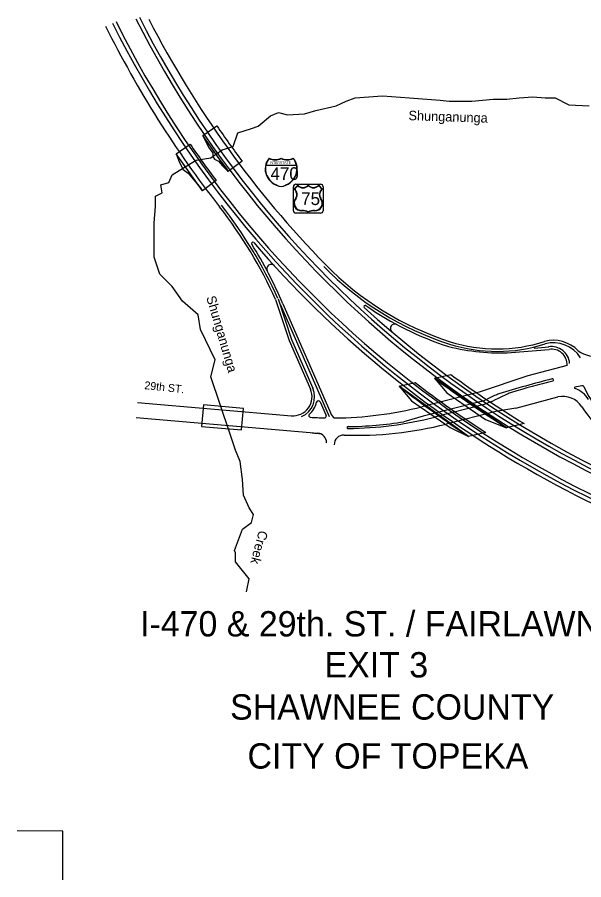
# Model space of a CAD drawing. Extents: x 121.009 to 121.722, y 36.687 to 37.248.
# Drawn here: x 121.009 to 121.347, y 36.687 to 37.203 of the extents above; entities that cross this region are included whole.
import ezdxf

# ---------------------------------------------------------------- set-up
doc = ezdxf.new("R2010")
doc.units = 0
for name, color, linetype in [('PL Inter Bridges', 7, 'Continuous'), ('PL Inter Hydrology', 7, 'Continuous'), ('PL Inter Hydrology Text', 7, 'Continuous'), ('PL Inter Maintenance Info', 7, 'Continuous'), ('PL Inter Plot Fence Markers', 7, 'Continuous'), ('PL Inter Road Lines', 7, 'Continuous'), ('PL Inter Route Shields', 7, 'Continuous'), ('PL Inter Street Names', 7, 'Continuous'), ('PL Inter Title Text', 7, 'Continuous')]:
    doc.layers.add(name, color=color, linetype=linetype)

msp = doc.modelspace()

# ---------------------------------------------------------------- linework, layer by layer
at = {"layer": 'PL Inter Bridges'}
for p, q in [((121.1198556492011, 37.13203150133781), (121.12830392949758, 37.13779549886298)), ((121.10389778641886, 37.12114395045696), (121.11234606671532, 37.12690794798212)), ((121.14333269257897, 37.11674818067125), (121.1351383400692, 37.11062856512908)), ((121.12785447117164, 37.10518890686938), (121.11966011866188, 37.09906929132722)), ((121.25830112837662, 36.98703853025402), (121.26800862339734, 36.98925863001212)), ((121.23723590002439, 36.98222092197615), (121.24676359154502, 36.98439990075441)), ((121.12022755778864, 36.97101083727353), (121.11911556451241, 36.95818014562497)), ((121.14421882138852, 36.96893159442821), (121.12022755778864, 36.97101083727353)), ((121.1431068281123, 36.95610090277965), (121.14421882138852, 36.96893159442821)), ((121.31185417134579, 36.95984336334105), (121.30133844546235, 36.95743842154709)), ((121.11911556451241, 36.95818014562497), (121.1431068281123, 36.956100902779646)), ((121.28888900683738, 36.95459124051626), (121.27864517615943, 36.95224848103386))]:
    msp.add_line(p, q, dxfattribs=at)
for points in [[(121.1198556492011, 37.132031501337806), (121.12327099116165, 37.12502906670877), (121.12580150462966, 37.12148634785355), (121.12580150462966, 37.11946193707914), (121.12681371001686, 37.11794362899833), (121.12917552258699, 37.11676272271326), (121.13170603605501, 37.11406350834738), (121.1351383400692, 37.11062856512908)], [(121.10389778641886, 37.121143950456954), (121.10589479868128, 37.11591921822392), (121.10808791035355, 37.1118703966751), (121.11112452651517, 37.10950858410496), (121.11534204896186, 37.10461625806679), (121.11966011866188, 37.09906929132722)], [(121.25830112837659, 36.987038530254026), (121.26554781463149, 36.978268918252645), (121.28865983763934, 36.962411033853094), (121.30133844546235, 36.95743842154709)], [(121.23723590002439, 36.98222092197614), (121.24448258627928, 36.97345130997477), (121.26759460928714, 36.95759342557521), (121.27864517615943, 36.95224848103386)]]:
    msp.add_lwpolyline(points, close=True, dxfattribs=at)
for radius, start, end in [(0.6053030303030302, 214.3044958604656, 216.75270360873185), (0.615530303030303, 214.30449586046674, 216.75270360873128), (0.624621212121212, 214.30449586046555, 216.75270360873046), (0.6348484848484848, 214.30449586046666, 216.75270360873034), (0.6079545454545454, 233.65423616275703, 238.63172548049099), (0.624621212121212, 232.3486050892035, 237.08364662878128), (0.615530303030303, 233.04888406626338, 237.9124609763872), (0.6321969696969696, 231.78556556623397, 236.41965670820832)]:
    msp.add_arc((121.62831696334142, 37.478938759796435), radius, start, end, dxfattribs=at)
at = {"layer": 'PL Inter Hydrology'}
msp.add_lwpolyline([(121.14606113233029, 36.859265091365025), (121.14621431327164, 36.86033735795456), (121.14756392045459, 36.86708539386926), (121.13946627735695, 36.87720744774131), (121.13946627735695, 36.88260587647308), (121.13879147376547, 36.88395548365602), (121.14351509890575, 36.89677675189395), (121.14891352763752, 36.90082557344277), (121.15026313482046, 36.90554919858307), (121.14756392045459, 36.90959802013189), (121.14418990249723, 36.917020859638065), (121.14351509890575, 36.926468109918645), (121.1421654917228, 36.93726496738217), (121.13946627735695, 36.944013003296874), (121.13609225939959, 36.95413505716893), (121.12462059834458, 36.98787523674244), (121.12731981271048, 36.99799729061449), (121.11854736602136, 37.016216987584194), (121.11719775883842, 37.0249894342733), (121.10775050855783, 37.03308707737095), (121.1016772762346, 37.04185952406006), (121.09425443672843, 37.04928236356624), (121.09088041877108, 37.059404417438294), (121.09088041877108, 37.068851667718874), (121.09088041877108, 37.0796485251824), (121.09155522236254, 37.08977057905445), (121.09155522236254, 37.095843811377684), (121.09560404391138, 37.097868222152094), (121.0949292403199, 37.10259184729239), (121.09965286546019, 37.103941454475326), (121.1016772762346, 37.10866507961562), (121.10842531214931, 37.11271390116444), (121.11584815165548, 37.117437526304734), (121.12462059834458, 37.11878713348768), (121.13136863425929, 37.123510758627965), (121.138116670174, 37.125535169402376), (121.14081588453988, 37.13363281250002), (121.14891352763752, 37.1363320268659), (121.15296234918634, 37.137681634048846), (121.16038518869253, 37.14375486637207), (121.16510881383282, 37.14577927714648), (121.17050724256457, 37.14442966996355), (121.18062929643663, 37.145104473555016), (121.18737733235132, 37.147128884329426), (121.1995237969978, 37.14982809869531), (121.20559702932103, 37.152527313061185), (121.21099545805278, 37.1545517238356), (121.22719074424806, 37.15590133101853), (121.24338603044336, 37.1545517238356), (121.26160572741306, 37.15320211665266), (121.26700415614482, 37.152527313061185), (121.28050022797422, 37.152527313061185), (121.29332149621216, 37.15387692024412), (121.3014191393098, 37.15387692024412), (121.30884197881598, 37.1545517238356), (121.31693962191362, 37.15522652742707), (121.32436246141978, 37.1545517238356), (121.33043569374304, 37.1545517238356), (121.33853333684065, 37.150502902286775), (121.35067980148715, 37.14982809869531)], dxfattribs=at)
at = {"layer": 'PL Inter Maintenance Info'}
for p, q in [((121.16484066745018, 37.0344442362476), (121.17296373536402, 37.01007503250607)), ((121.16639785120594, 37.0309411362147), (121.19537763436307, 36.96411998331526)), ((121.17291639039354, 37.01019875447306), (121.18557944347552, 36.98100047505267)), ((121.31780636390177, 37.00504204263928), (121.32654941135739, 37.00576460854471))]:
    msp.add_line(p, q, dxfattribs=at)
for centre, radius, start, end in [((121.62831696334142, 37.478938759796435), 0.6121212121212121, 206.81679677827506, 259.4389893088037), ((121.62831696334142, 37.478938759796435), 0.6280303030303029, 206.45062158880353, 259.4389893088037), ((120.9161881373388, 36.922427245971214), 0.2727272727272727, 24.283816031673297, 38.00676893998814), ((121.32272598820227, 37.181128543341245), 0.1823863636363636, 224.261221333849, 252.26817652561408), ((121.29561327649934, 37.09717805076013), 0.09416700129606544, 252.42680311024577, 287.8027260617952), ((121.32933153121347, 36.989199215530725), 0.018970506131254353, 31.87019852784462, 105.25711597337092), ((121.32823359578249, 36.99514970273638), 0.010752626551660507, 3.833692335606642, 99.71871634640573), ((121.17376398476512, 36.97587620801339), 0.012878787878787877, 293.55369212306294, 23.445980079538984)]:
    msp.add_arc(centre, radius, start, end, dxfattribs=at)
at = {"layer": 'PL Inter Plot Fence Markers'}
msp.add_lwpolyline([(121.03621877224793, 36.68718564523933), (121.03632565079326, 36.716287878787874), (121.00908844043423, 36.71633994969595)], dxfattribs=at)
at = {"layer": 'PL Inter Road Lines'}
for p, q in [((121.16340326851375, 37.03396510326879), (121.17152633642759, 37.00959589952726)), ((121.16778790517188, 37.0315439911605), (121.19566975610388, 36.96725443405286)), ((121.17152633642759, 37.00959589952726), (121.18418938950958, 36.98039762010687)), ((121.30403400322656, 37.00238351395904), (121.3266742050373, 37.004254605017785)), ((121.28487684704308, 36.97867526868759), (121.25078900579629, 36.96998399790613)), ((121.29420172127838, 36.97659966345299), (121.28965498986048, 36.97441373488669)), ((121.30160841602832, 36.97744838303246), (121.29341775440662, 36.97351056494507)), ((121.30681756804138, 36.96914943707913), (121.33203835227258, 36.975813122544906)), ((121.08085929401445, 36.97252171458506), (121.17278281422729, 36.96455500949995)), ((121.18994149393399, 36.97284653434649), (121.1935063842632, 36.96462666325672)), ((121.28612787518631, 36.97313064680802), (121.2515124432785, 36.964304857877885)), ((121.2879660710491, 36.9712538888331), (121.25831090318928, 36.96369280298805)), ((121.29234774861733, 36.97303626614899), (121.2879660710491, 36.9712538888331)), ((121.30681756804138, 36.96914943707913), (121.29484804292824, 36.9671449711511)), ((121.08007435758417, 36.96346475577432), (121.18866235287419, 36.954053796182514)), ((121.2515124432785, 36.964304857877885), (121.2400476042766, 36.961011765824146)), ((121.29484804292824, 36.9671449711511), (121.26527129426388, 36.95960387960423))]:
    msp.add_line(p, q, dxfattribs=at)
msp.add_lwpolyline([(121.33745643228654, 36.99462986442522), (121.31407170664973, 36.988465689884976), (121.28487684704308, 36.97867526868759)], dxfattribs=at)
for centre, radius, start, end in [((121.62831696334142, 37.478938759796435), 0.6143939393939393, 206.81679677827506, 259.4389893088037), ((121.62831696334142, 37.478938759796435), 0.6075757575757574, 207.16010949135205, 224.26122133384763), ((121.62831696334142, 37.478938759796435), 0.6325757575757575, 206.42375102718086, 218.0067689399872), ((121.62831696334142, 37.478938759796435), 0.6257575757575756, 206.45062158880353, 259.4389893088037), ((120.9161881373388, 36.922427245971214), 0.2712121212121212, 24.283816031673297, 38.00676893998814), ((121.14977172925408, 37.0675606521462), 0.0007575757575757575, 40.683773982204116, 211.85408595831257), ((120.9161881373388, 36.922427245971214), 0.2742424242424242, 23.44598007952726, 31.854085957910797), ((121.62831696334142, 37.478938759796435), 0.6303030303030303, 220.68377398250064, 259.4389893088037), ((121.16070285913855, 37.05236109258667), 0.0026515151515151512, 42.372413640245895, 207.98594340328629), ((121.32272598820227, 37.181128543341245), 0.1808712121212121, 224.261221333849, 252.26817652561408), ((121.21688129218597, 37.02981469671579), 0.0007575757575757575, 55.02704320745988, 227.507678098904), ((121.62831696334142, 37.478938759796435), 0.6098484848484848, 227.50767809934553, 259.4389893088037), ((121.32272598820227, 37.181128543341245), 0.18390151515151512, 235.0270432081149, 252.2681765256175), ((121.23455552838251, 37.01672658736013), 0.0026515151515151512, 61.79488306353369, 229.57211541529233), ((121.29696355936392, 37.12496091369125), 0.12278114717464755, 255.73843134639066, 273.30124643394737), ((121.29561327649934, 37.09717805076013), 0.09265184978091393, 252.42680311024577, 287.8027260617952), ((121.32933153121347, 36.989199215530725), 0.020485657646405867, 43.86783567429903, 105.25711597337092), ((121.32823359578249, 36.99514970273638), 0.00923747503650899, 356.77397944714886, 99.71871634640573), ((121.35444898598635, 37.018085224753875), 0.01796867900800912, 234.83592233802403, 282.2819899232596), ((121.46540184589308, 36.44259160490544), 0.5609659480928008, 104.12164173101482, 107.50036158226509), ((121.46540184589308, 36.44259160490544), 0.5595976470504672, 104.12164173101269, 106.72470314356465), ((121.32870354554227, 36.98594164619677), 0.000684150521165912, 284.12164172991925, 104.12164173182254), ((121.17376398476512, 36.97587620801339), 0.011363636363636362, 265.04674252217006, 23.445980079538984), ((121.34220370484987, 36.981242785323325), 0.00037878787878787873, 102.70617087637572, 251.6923488229098), ((121.33730703584492, 36.966443255747144), 0.015209779823865847, 31.400548672204554, 71.6923488216601), ((121.41324479668437, 36.66616682984061), 0.3233643826850875, 101.93808465780967, 102.70617087607799), ((121.34655128544414, 36.981610903737085), 0.0009469696969696968, 24.97321760618857, 101.93808465816197), ((121.40443667168057, 37.008570368242424), 0.06290857560768409, 204.97321760618877, 253.30077087572047), ((121.2814486558668, 36.99148290959362), 0.018939393939393936, 284.3037704552886, 295.67681568174834), ((121.30240805527215, 36.959530488746104), 0.018939393939393936, 107.50036158227246, 115.67681568203936), ((121.30981475002201, 36.96037920832555), 0.018939393939393936, 106.72470314356701, 115.67681568182292), ((121.33484269293717, 36.962479491423366), 0.013625345700140524, 33.4653022345301, 101.87738500935694), ((121.17376398476512, 36.97587620801339), 0.014393939393939391, 312.65722492398424, 347.0444595503453), ((121.18889895345953, 36.972394393137144), 0.0011363636363636363, 23.44598007937405, 167.0444595502461), ((121.19716515239477, 37.180300929429045), 0.2170454545454545, 270.3918491500365, 284.30377045530054), ((121.28521142041284, 36.99057973965196), 0.018939393939393936, 292.13549187779813, 295.6768156820394), ((121.40411775655505, 37.00711429229229), 0.06878511753627232, 212.6612625719391, 253.79892720212376), ((121.18415915073446, 36.96459418619967), 0.0009469696969696968, 132.65722492375005, 266.5495379496638), ((121.19716515239477, 37.180300929429045), 0.2170454545454545, 266.5495379494641, 268.7994890598501), ((121.1926376005345, 36.964249878915595), 0.0009469696969696968, 268.7994890604252, 23.445980079615467), ((121.20957029576316, 36.97328298351084), 0.015151515151515148, 203.44598007955813, 219.71089854298413), ((121.19864305091068, 36.96420749831697), 0.0009469696969696968, 219.71089854287754, 270.39184915036066), ((121.20440629662858, 37.1751108702781), 0.21818181818181814, 270.5927958711944, 284.30377045531304), ((121.21164744086235, 37.16992081112715), 0.2170454545454545, 268.0554672845701, 284.303770455307), ((121.20440629662858, 37.1751108702781), 0.2170454545454545, 270.5927958711984, 279.4514180545799), ((121.20440629662858, 37.1751108702781), 0.22159090909090906, 265.04674252216074, 266.41598489452787), ((121.18817176760528, 36.9483931969258), 0.005681818181818181, 0.45471886163086594, 85.04674252215979), ((121.2066577393141, 36.95750888100125), 0.0005681818181813072, 90.59279587043352, 270.5927958704335), ((121.20408986272157, 36.94732179713747), 0.005681818181818181, 88.05546728467792, 180.45471886168252)]:
    msp.add_arc(centre, radius, start, end, dxfattribs=at)
at = {"layer": 'PL Inter Route Shields'}
for points in [[(121.15753286606328, 37.11427553914754), (121.17590251882035, 37.11427552657968)], [(121.1575605213882, 37.114394694863165), (121.1758748636585, 37.11439468233315)], [(121.17548840674401, 37.10295669803095), (121.19024477011654, 37.102956687935176)], [(121.17399894924927, 37.087157996640386), (121.17399895903912, 37.10146725236413)], [(121.17427787601963, 37.100051687351964), (121.17660758914495, 37.102381397289456)], [(121.17464483984807, 37.10008162785671), (121.17661091081865, 37.102047696137056)], [(121.19108833125998, 37.100081616606666), (121.18912226297961, 37.10204768757724)], [(121.18912558510993, 37.10238138872509), (121.19145529686591, 37.100051675599794)], [(121.19173421578336, 37.1014672402303), (121.19173420599347, 37.087157984506554)], [(121.1902447582886, 37.08566853883973), (121.1754883949161, 37.0856685489355)]]:
    msp.add_lwpolyline(points, dxfattribs=at)
for centre, radius, start, end in [((121.17548840601764, 37.101467250591114), 0.0014894466858552302, 89.99996080027657, 179.99996080027657), ((121.19024476844771, 37.101467240495346), 0.0014894466858552302, 359.9999608002766, 89.99996080027658), ((121.17208478790133, 37.096759313247155), 0.003955928112747722, 326.43355266031193, 56.331957113301534), ((121.17208478790133, 37.096759313247155), 0.00419423958248456, 326.23382125888503, 52.38348593421893), ((121.17973875193323, 37.10547342161512), 0.004400543870874347, 224.63966590458205, 315.2987349053213), ((121.17973875193323, 37.10547342161512), 0.004638855340611184, 227.6025230027635, 312.39739859770486), ((121.18599442801384, 37.10547341733521), 0.004400543870874347, 224.70118669531664, 315.36025569605584), ((121.18599442801384, 37.10547341733521), 0.004638855340611184, 227.6025230027635, 312.39739859770486), ((121.193648380122, 37.09675929849411), 0.0041942395824845595, 127.61643566633423, 213.76610034166816), ((121.193648380122, 37.09675929849411), 0.0039559281127477235, 123.66796448716686, 213.56636893998694), ((121.17886566406729, 37.09160669225003), 0.004575587975222133, 139.6025632293804, 272.75118498365214), ((121.17886566406729, 37.09160669225003), 0.004337276505485296, 139.41993617370449, 272.7511849835674), ((121.18686749690552, 37.09160668677547), 0.004575587975222135, 267.24873661690106, 40.397358371003236), ((121.18686749690552, 37.09160668677547), 0.004337276505485299, 267.2487366169858, 40.57998542684871), ((121.17949473246235, 37.07941727530682), 0.007865442428117856, 64.37505516850953, 92.63286217869594), ((121.18629798969884, 37.07941727065227), 0.00786544242811786, 87.36705942185725, 115.62486643195888), ((121.17548839622775, 37.08715799545017), 0.0014894466858552302, 179.9999608002766, 269.9999608002766), ((121.17949473246235, 37.07941727530682), 0.0076271309583810214, 63.513227090378756, 93.07607975676397), ((121.18629798969884, 37.07941727065227), 0.007627130958381024, 87.37075644248776, 116.48669451008965), ((121.19024475865783, 37.087157985354395), 0.0014894466858552302, 269.9999608002766, 359.9999608002766)]:
    msp.add_arc(centre, radius, start, end, dxfattribs=at)
for centre, major_axis, ratio, start_param, end_param in [((121.16906935532643, 37.11212498680339), (-0.011907601504075821, 8.146755128573144e-09), 0.9090909090909091, 5.649836424357119, 7.6551820516525835), ((121.16906935532643, 37.11212498680339), (-0.011776530195720591, 8.057080826558061e-09), 0.9090909090909091, 5.659675094385966, 6.0695603696678395), ((121.16311323834103, 37.12433015185724), (-0.007344759723461491, 5.025021951294414e-09), 0.9090909090909087, 1.0519676328703929, 2.0837498015692506), ((121.16311323834103, 37.12433015185724), (-0.00747583103181672, 5.1146962533094965e-09), 0.9090909090909091, 1.0676908496991975, 2.073901803887637), ((121.16436602661446, 37.11212499002122), (0.01190760150407582, -8.146755128424978e-09), 0.9090909090909088, 4.91118856270807, 6.916534190000574), ((121.17032216030053, 37.12433014692514), (-0.007344759723461491, 5.025021951294414e-09), 0.9090909090909087, 1.0578428520190633, 2.089625020717921), ((121.17032216030053, 37.12433014692514), (-0.00747583103181672, 5.1146962533094965e-09), 0.9090909090909091, 1.0676908497006767, 2.0739018038891164), ((121.16436602661446, 37.11212499002122), (0.01177653019572059, -8.057080826434217e-09), 0.909090909090909, 0.21362493751174672, 0.6235102127936207), ((121.16906935532643, 37.11212498680339), (-0.011776530195720591, 8.057080826558061e-09), 0.9090909090909091, 6.080935335112396, 7.652939311886402), ((121.16436602661446, 37.11212499002122), (0.01177653019572059, -8.057080826434217e-09), 0.909090909090909, 4.91343130247129, 6.485435279246776)]:
    msp.add_ellipse(centre, major_axis=major_axis, ratio=ratio, start_param=start_param, end_param=end_param, dxfattribs=at)

# ---------------------------------------------------------------- texts
at = {"layer": 'PL Inter Hydrology Text'}
for s, rotation, p in [('Shunganunga', 358.1025432912764, (121.2426785807706, 37.14128201403913)), ('Shunganunga', 286.30170834430754, (121.1219041601845, 37.03534145247023)), ('Creek', 255.32360686251673, (121.15341642554817, 36.89633889907479))]:
    msp.add_text(s, height=0.005679999999999998, rotation=rotation, dxfattribs=at).set_placement(p)
at = {"layer": 'PL Inter Route Shields'}
msp.add_text('INTERSTATE', height=0.0014892083443582185, rotation=359.9999608002766, dxfattribs=at).set_placement((121.1597470815532, 37.11514416735742))
for s, p in [('470', (121.16032768538106, 37.10551801943041)), ('75', (121.17865111984504, 37.0905226183712))]:
    msp.add_text(s, height=0.007579999999999998, dxfattribs=at).set_placement(p)
at = {"layer": 'PL Inter Street Names'}
msp.add_text('29th ST.', height=0.004729999999999998, rotation=353.9114718458043, dxfattribs=at).set_placement((121.08483249373994, 36.98052233151829))
at = {"layer": 'PL Inter Title Text'}
for s, p in [('I-470 & 29th. ST. / FAIRLAWN RD.', (121.08241642835958, 36.83261508695003)), ('EXIT 3', (121.19257109449727, 36.808104066741215)), ('SHAWNEE COUNTY', (121.13620891493184, 36.78291218485994)), ('CITY OF TOPEKA', (121.14658940199237, 36.75363513294386))]:
    msp.add_text(s, height=0.015149999999999999, dxfattribs=at).set_placement(p)

doc.saveas('drawing.dxf')
